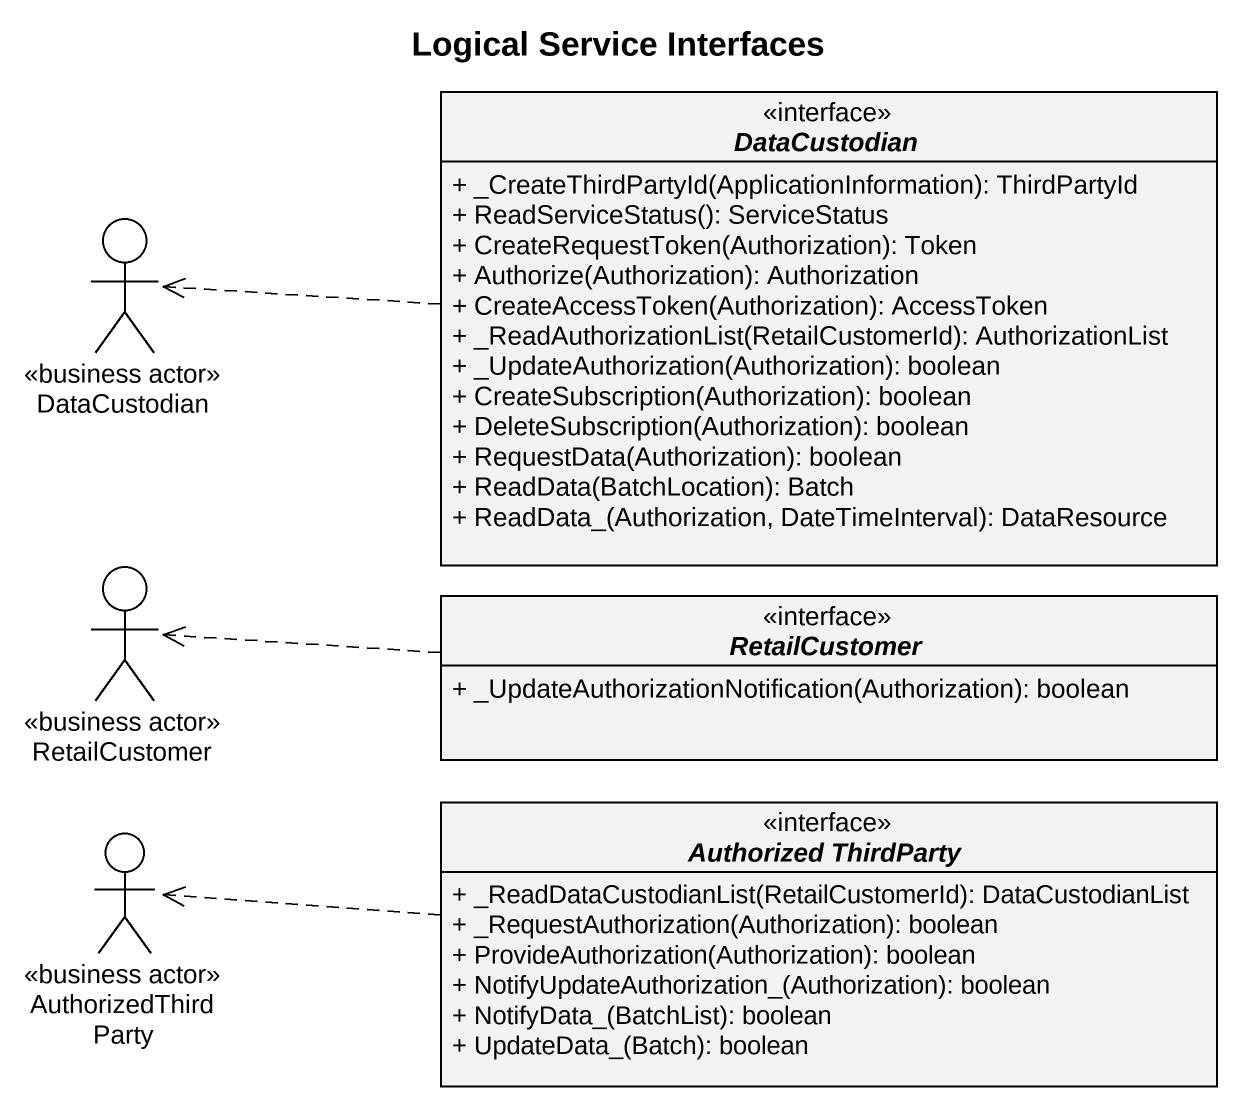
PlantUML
@startuml
title Logical Service Interfaces
allowmixing
hide circle
hide empty members
skinparam classAttributeIconSize 0
interface DataCustodian <<interface>> {
  + _CreateThirdPartyId(ApplicationInformation): ThirdPartyId
  + ReadServiceStatus(): ServiceStatus
  + CreateRequestToken(Authorization): Token
  + Authorize(Authorization): Authorization
  + CreateAccessToken(Authorization): AccessToken
  + _ReadAuthorizationList(RetailCustomerId): AuthorizationList
  + _UpdateAuthorization(Authorization): boolean
  + CreateSubscription(Authorization): boolean
  + DeleteSubscription(Authorization): boolean
  + RequestData(Authorization): boolean
  + ReadData(BatchLocation): Batch
  + ReadData_(Authorization, DateTimeInterval): DataResource
}
actor "DataCustodian" as DataCustodian_2 <<business actor>>
actor RetailCustomer <<business actor>>
interface "RetailCustomer" as RetailCustomer_2 <<interface>> {
  + _UpdateAuthorizationNotification(Authorization): boolean
}
actor AuthorizedThirdParty <<business actor>>
interface "Authorized ThirdParty" as Authorized_ThirdParty <<interface>> {
  + _ReadDataCustodianList(RetailCustomerId): DataCustodianList
  + _RequestAuthorization(Authorization): boolean
  + ProvideAuthorization(Authorization): boolean
  + NotifyUpdateAuthorization_(Authorization): boolean
  + NotifyData_(BatchList): boolean
  + UpdateData_(Batch): boolean
}
DataCustodian .left.> DataCustodian_2
RetailCustomer_2 .left.> RetailCustomer
Authorized_ThirdParty .left.> AuthorizedThirdParty
@enduml
